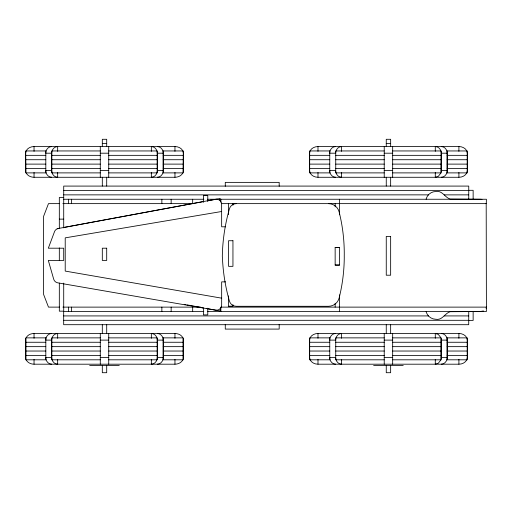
<?xml version="1.0" encoding="UTF-8"?>
<svg xmlns="http://www.w3.org/2000/svg" width="512" height="512" viewBox="0 0 512 512"><rect width="100%" height="100%" fill="white"/><g stroke="black" fill="none" stroke-linecap="round" stroke-linejoin="round"><path stroke-width="0.77" d="M57.664 338.272L57.664 333.485C54.221 333.459 51.603 336.826 51.693 340.115L51.693 357.446C51.603 360.755 54.176 364.211 57.664 364.198L57.664 359.411M57.664 151.347L57.664 146.56C54.221 146.541 51.603 149.901 51.693 153.197L51.693 170.522C51.603 173.837 54.176 177.293 57.664 177.28L57.664 172.493M68.41 311.514L68.41 307.123M68.41 203.635L68.41 199.251M71.558 311.514L71.558 307.123M71.558 203.635L71.558 199.251M161.862 311.514L161.862 307.123M161.862 203.635L161.862 199.251M171.149 311.514L171.149 307.123M171.149 203.635L171.149 199.251M192.672 311.514L192.672 307.123M192.672 203.635L192.672 199.251M220.877 311.514L220.877 307.123L486.4 307.123L486.195 203.418M220.877 202.176L220.877 199.251M339.533 311.514L339.533 294.88M339.533 199.251L339.533 214.784M341.613 338.272L341.613 333.485C338.17 333.459 335.552 336.826 335.642 340.115L329.67 340.115C329.581 336.826 332.198 333.459 335.642 333.485M341.613 151.347L341.613 146.56C338.17 146.541 335.552 149.901 335.642 153.197L329.67 153.197C329.581 149.901 332.198 146.541 335.642 146.56M486.285 307.123L486.4 311.514L207.533 311.526M486.285 203.635L486.4 199.251L219.795 199.258M151.341 151.347L151.341 146.56C154.778 146.541 157.395 149.901 157.306 153.197L157.306 170.522C157.395 173.837 154.822 177.293 151.341 177.28L151.341 172.493M157.306 146.56C160.749 146.541 163.366 149.901 163.277 153.197L163.277 170.522C163.366 173.837 160.794 177.293 157.306 177.28M151.341 338.272L151.341 333.485C154.778 333.459 157.395 336.826 157.306 340.115L157.306 357.446C157.395 360.755 154.822 364.211 151.341 364.198L151.341 359.411M157.306 333.485C160.749 333.459 163.366 336.826 163.277 340.115L163.277 357.446C163.366 360.755 160.794 364.211 157.306 364.198M435.283 151.347L435.283 146.56C438.726 146.541 441.344 149.901 441.254 153.197L441.05 172.275M441.254 146.56C444.698 146.541 447.315 149.901 447.226 153.197L447.226 170.522C447.315 173.837 444.742 177.293 441.254 177.28M441.05 338.4L441.05 359.194M441.254 333.485C444.698 333.459 447.315 336.826 447.226 340.115L447.226 357.446C447.315 360.755 444.742 364.211 441.254 364.198M486.4 307.123L486.195 308.256M220.614 308.115L220.077 310.989L206.976 308.563M426.144 199.251L426.342 198.349A10.176 10.176 0 0 1 435.654 191.507C442.406 190.189 444.666 197.376 450.106 199.053L480.467 199.251A6.214 6.214 0 0 1 482.003 199.443M183.11 172.275L183.398 153.197C183.302 148.986 178.784 146.47 174.957 146.56L34.042 146.56C30.221 146.47 25.696 148.986 25.6 153.197L25.888 172.275M183.11 359.194L183.11 338.4M25.888 338.4L25.888 359.194M440.8 173.107L438.272 176.371L435.283 177.28L435.283 172.493M440.8 360.032L438.272 363.29L435.283 364.198L435.283 359.411M182.758 173.107C181.267 175.891 178.01 177.274 174.957 177.28L34.042 177.28C30.989 177.274 27.738 175.891 26.24 173.107M182.758 360.032C181.267 362.81 178.01 364.198 174.957 364.198L34.042 364.198C30.989 364.198 27.738 362.81 26.24 360.032M26.24 337.574C27.757 334.822 31.008 333.485 34.042 333.485L174.957 333.485C177.99 333.485 181.248 334.822 182.758 337.574M483.43 310.925L480.467 311.514L450.106 311.712C444.666 313.382 442.406 320.57 435.654 319.251A10.176 10.176 0 0 1 426.342 312.416L426.144 311.514M57.133 228.717L59.322 228.307M63.482 227.539L203.482 201.587M207.379 200.864L220.077 198.509L220.614 201.382M221.651 211.501L65.216 237.856L65.216 271.085L221.658 298.17M51.693 146.56C48.256 146.541 45.632 149.901 45.728 153.197L51.693 153.197M51.693 333.485C48.256 333.459 45.632 336.826 45.728 340.115L51.693 340.115M317.99 146.56C314.163 146.47 309.645 148.986 309.549 153.197L309.549 170.522C309.626 174.758 314.118 177.376 317.99 177.28L458.906 177.28C462.778 177.376 467.27 174.758 467.347 170.522L467.347 153.197C467.251 148.986 462.733 146.47 458.906 146.56L317.99 146.56L317.99 151.347M317.99 333.485C314.163 333.389 309.645 335.904 309.549 340.115L309.549 357.446C309.626 361.677 314.118 364.294 317.99 364.198L458.906 364.198C462.778 364.294 467.27 361.677 467.347 357.446L467.347 340.115C467.251 335.904 462.733 333.389 458.906 333.485L317.99 333.485L317.99 338.272M102.31 143.462L106.701 143.462M386.259 143.462L390.65 143.462M45.914 150.95L25.722 150.95L25.722 172.89L45.914 172.89M100.282 150.95L51.782 150.95L51.782 172.89L100.282 172.89M108.723 150.95L157.216 150.95L157.216 172.89L108.723 172.89M163.085 150.95L183.277 150.95L183.277 172.89L163.085 172.89M329.862 150.95L309.67 150.95L309.67 172.89L329.862 172.89M384.23 150.95L335.731 150.95L335.731 172.89L384.23 172.89M392.666 150.95L441.165 150.95L441.165 172.89L392.666 172.89M447.034 150.95L467.226 150.95L467.226 172.89L447.034 172.89M100.282 153.197L108.723 153.197M157.306 153.197L163.277 153.197M384.23 153.197L392.666 153.197M441.254 153.197L447.226 153.197M25.722 155.341L45.811 155.341M51.782 155.341L100.282 155.341M108.723 155.341L157.216 155.341M163.187 155.341L183.277 155.341M309.67 155.341L329.76 155.341M335.731 155.341L384.23 155.341M392.666 155.341L441.165 155.341M447.136 155.341L467.226 155.341M25.722 159.725L45.811 159.725M51.782 159.725L100.282 159.725M108.723 159.725L157.216 159.725M163.187 159.725L183.277 159.725M309.67 159.725L329.76 159.725M335.731 159.725L384.23 159.725M392.666 159.725L441.165 159.725M447.136 159.725L467.226 159.725M25.722 164.115L45.811 164.115M51.782 164.115L100.282 164.115M108.723 164.115L157.216 164.115M163.187 164.115L183.277 164.115M309.67 164.115L329.76 164.115M335.731 164.115L384.23 164.115M392.666 164.115L441.165 164.115M447.136 164.115L467.226 164.115M25.722 168.499L45.811 168.499M51.782 168.499L100.282 168.499M108.723 168.499L157.216 168.499M163.187 168.499L183.277 168.499M309.67 168.499L329.76 168.499M335.731 168.499L384.23 168.499M392.666 168.499L441.165 168.499M447.136 168.499L467.226 168.499M51.693 170.522L45.728 170.522C45.632 173.837 48.211 177.293 51.693 177.28M100.282 170.522L108.723 170.522M157.306 170.522L163.277 170.522M384.23 170.522L392.666 170.522M441.254 170.522L447.226 170.522M468.749 190.31L473.139 190.31L473.139 199.245M63.712 190.47L468.749 190.47M63.712 194.867L428.576 194.861M444.192 194.867L468.749 194.861M63.712 197.478L59.322 197.478L59.322 228.659M63.712 199.258L203.846 199.258M207.558 199.251L217.466 199.258M59.648 203.635L48.486 203.635L43.616 216.288L43.616 294.477L48.486 307.123L59.686 307.123M62.842 203.635L193.491 203.635M221.299 203.635L486.4 203.635M59.322 219.142L63.712 219.136M225.658 226.797L221.664 226.797L221.626 203.802A5.21 5.21 0 0 0 215.59 199.283L58.445 228.474A5.21 5.21 0 0 0 54.253 232.358L48.326 248.198L63.712 248.198L63.712 260.442L48.32 260.442L53.626 278.95A5.21 5.21 0 0 0 57.818 282.842L215.59 310.15A5.21 5.21 0 0 0 221.664 304.864L221.664 281.869L225.658 281.869M335.149 247.533L339.533 247.533M335.149 265.024L339.533 265.024M228.563 306.278L232.947 306.278M62.886 307.123L200.506 307.123M473.709 311.514L474.854 311.514M203.808 311.526L63.674 311.526L63.674 324.698L468.717 324.698L468.749 311.514M63.674 315.923L428.538 315.923M444.16 315.923L468.717 315.917M63.674 320.307L468.717 320.307M468.749 320.448L473.139 320.448L473.139 311.514M45.914 337.869L25.722 337.869L25.722 359.808L45.914 359.808M100.282 337.869L51.782 337.869L51.782 359.808L100.282 359.808M108.723 337.869L157.216 337.869L157.216 359.808L108.723 359.808M163.085 337.869L183.277 337.869L183.277 359.808L163.085 359.808M329.862 337.869L309.67 337.869L309.67 359.808L329.862 359.808M384.23 337.869L335.731 337.869L335.731 359.808L384.23 359.808M392.666 337.869L441.165 337.869L441.165 359.808L392.666 359.808M447.034 337.869L467.226 337.869L467.226 359.808L447.034 359.808M100.282 340.115L108.723 340.115M157.306 340.115L163.277 340.115M384.23 340.115L392.666 340.115M441.254 340.115L447.226 340.115M25.722 342.259L45.811 342.259M51.782 342.259L100.282 342.259M108.723 342.259L157.216 342.259M163.187 342.259L183.277 342.259M309.67 342.259L329.76 342.259M335.731 342.259L384.23 342.259M392.666 342.259L441.165 342.259M447.136 342.259L467.226 342.259M25.722 346.65L45.811 346.65M51.782 346.65L100.282 346.65M108.723 346.65L157.216 346.65M163.187 346.65L183.277 346.65M309.67 346.65L329.76 346.65M335.731 346.65L384.23 346.65M392.666 346.65L441.165 346.65M447.136 346.65L467.226 346.65M25.722 351.034L45.811 351.034M51.782 351.034L100.282 351.034M108.723 351.034L157.216 351.034M163.187 351.034L183.277 351.034M309.67 351.034L329.76 351.034M335.731 351.034L384.23 351.034M392.666 351.034L441.165 351.034M447.136 351.034L467.226 351.034M25.722 355.424L45.811 355.424M51.782 355.424L100.282 355.424M108.723 355.424L157.216 355.424M163.187 355.424L183.277 355.424M309.67 355.424L329.76 355.424M335.731 355.424L384.23 355.424M392.666 355.424L441.165 355.424M447.136 355.424L467.226 355.424M51.693 357.446L45.728 357.446C45.632 360.755 48.211 364.211 51.693 364.198M100.282 357.446L108.723 357.446M157.306 357.446L163.277 357.446M384.23 357.446L392.666 357.446M441.254 357.446L447.226 357.446M89.683 365.44L119.27 365.44M373.632 365.44L403.219 365.44M335.642 177.28C332.154 177.293 329.581 173.837 329.67 170.522L335.642 170.522C335.552 173.837 338.125 177.293 341.613 177.28L341.613 172.493M335.642 364.198C332.154 364.211 329.581 360.755 329.67 357.446L335.642 357.446C335.552 360.755 338.125 364.211 341.613 364.198L341.613 359.411M184.211 304.346L185.773 304.634M186.874 304.832L202.925 307.808M201.76 307.59L203.251 307.872M440.8 337.574L438.272 334.374L435.283 333.485L435.283 338.272M219.987 199.27L220.256 200.704M468.749 199.245L468.749 186.086L63.712 186.086L63.712 227.878M458.906 146.56L458.906 151.347M458.906 172.493L458.906 177.28M458.906 333.485L458.906 338.272M458.906 359.411L458.906 364.198M447.136 150.95L447.136 172.89M447.136 337.869L447.136 359.808M392.666 146.56L392.666 177.28M392.666 333.485L392.666 364.198M390.65 146.56L390.65 139.29L386.259 139.29L386.259 146.56M390.65 177.28L390.65 186.054M390.65 324.704L390.65 333.485M390.65 365.44L390.65 372.71L386.259 372.71L386.259 365.44M386.259 177.28L386.259 186.054M386.259 324.704L386.259 333.485M384.23 146.56L384.23 177.28M384.23 333.485L384.23 364.198M335.149 203.635L335.149 206.886M335.149 303.29L335.149 307.123M329.76 150.95L329.76 172.89M329.76 337.869L329.76 359.808M317.99 172.493L317.99 177.28M317.99 359.411L317.99 364.198M279.187 186.304L279.187 182.368L225.274 182.368L225.274 186.304M279.187 324.378L279.187 329.088L225.274 329.088L225.274 324.378M232.947 203.635L232.947 205.229M232.947 304.691L232.947 306.291L228.563 306.291L228.563 295.904M228.563 203.635L228.563 214.605M207.776 201.325L207.776 195.565L203.386 195.565L203.386 202.336M207.776 308.205L207.776 314.886L203.386 314.886L203.386 308.205M174.957 146.56L174.957 151.347M174.957 172.493L174.957 177.28M174.957 333.485L174.957 338.272M174.957 359.411L174.957 364.198M163.187 150.95L163.187 172.89M163.187 337.869L163.187 359.808M108.723 146.56L108.723 177.28M108.723 333.485L108.723 364.198M106.701 146.56L106.701 139.29L102.31 139.29L102.31 146.56M106.701 177.28L106.701 186.054M106.701 324.704L106.701 333.485M106.701 365.44L106.701 372.71L102.31 372.71L102.31 365.44M102.31 177.28L102.31 186.054M102.31 324.704L102.31 333.485M100.282 146.56L100.282 177.28M100.282 333.485L100.282 364.198M63.712 283.098L63.712 311.168L59.322 311.168L59.322 283.098M59.322 247.898L59.322 260.499M45.811 150.95L45.811 172.89M45.811 337.869L45.811 359.808M34.042 146.56L34.042 151.347M34.042 172.493L34.042 177.28M34.042 333.485L34.042 338.272M34.042 359.411L34.042 364.198M236.275 203.635A7.104 7.104 0 0 0 229.446 208.781A184.851 184.851 0 0 0 222.317 256.365L222.432 257.581A184.851 184.851 0 0 0 229.446 301.146A7.104 7.104 0 0 0 236.275 306.291L328.506 306.291A10.97 10.97 0 0 0 339.149 297.971A173.05 173.05 0 0 0 344.269 257.299L344.25 256.365A173.05 173.05 0 0 0 339.149 211.955A10.97 10.97 0 0 0 328.506 203.635M390.65 236.435L386.259 236.435L386.259 275.213L390.65 275.213L390.65 236.435M232.947 240.73L228.563 240.73L228.563 266.336L232.947 266.336L232.947 240.73M339.533 247.45L335.149 247.45L335.149 265.114L339.533 265.114L339.533 247.45M106.701 248.198L102.31 248.198L102.31 260.442L106.701 260.442L106.701 248.198"/></g></svg>
